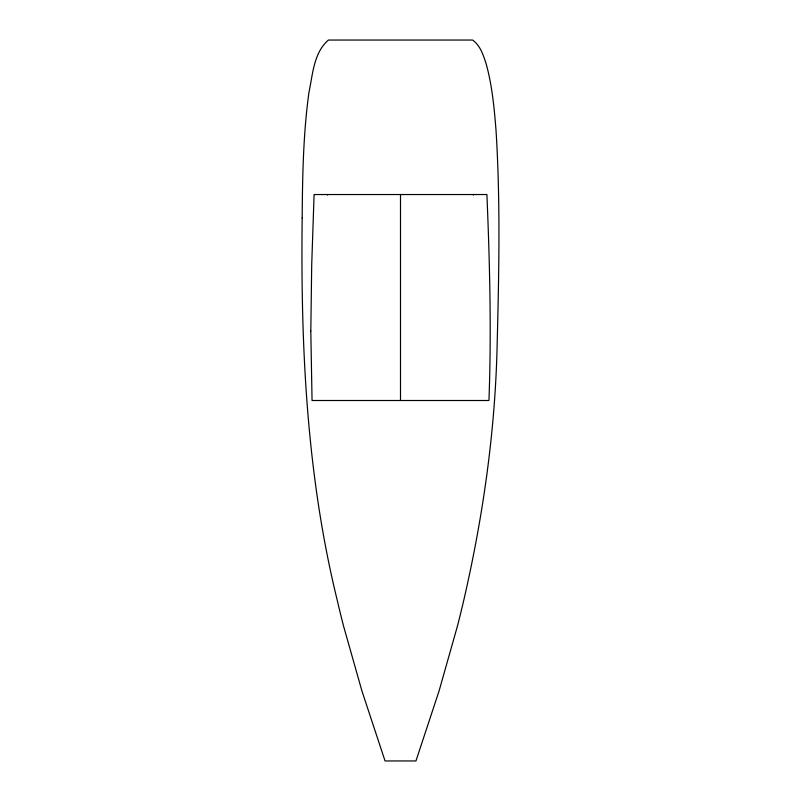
<?xml version="1.0" encoding="UTF-8"?>
<svg xmlns="http://www.w3.org/2000/svg" width="801" height="801" viewBox="0 0 801 801"><rect width="100%" height="100%" fill="white"/><g stroke="black" fill="none" stroke-linecap="round" stroke-linejoin="round"><path stroke-width="1.2" d="M327.629 195.054L327.659 194.533M473.341 194.533L473.371 195.054M400.5 194.533L400.5 400.5M302.177 217.792C300.625 345.882 306.533 474.963 337.141 599.849A1185.65 1185.65 0 0 0 343.569 626.132L361.932 690.953L385.051 760.95L415.949 760.95L439.068 690.953L457.431 626.132A1185.65 1185.65 0 0 0 463.859 599.849C483.183 515.894 495.368 430.167 497.161 343.949C498.973 272.891 500.465 201.682 496.049 130.693C494.267 108.315 492.194 85.767 486.217 64.05C483.363 55.359 480.43 45.577 472.59 40.05L328.41 40.05C313.672 52.716 312.77 74.443 308.976 92.205C303.219 133.797 302.508 175.87 302.177 217.792M310.808 330.963L312.05 400.5L488.95 400.5C491.514 331.854 489.751 263.129 486.908 194.533L314.092 194.533L311.709 264.891L310.808 330.963"/></g></svg>
